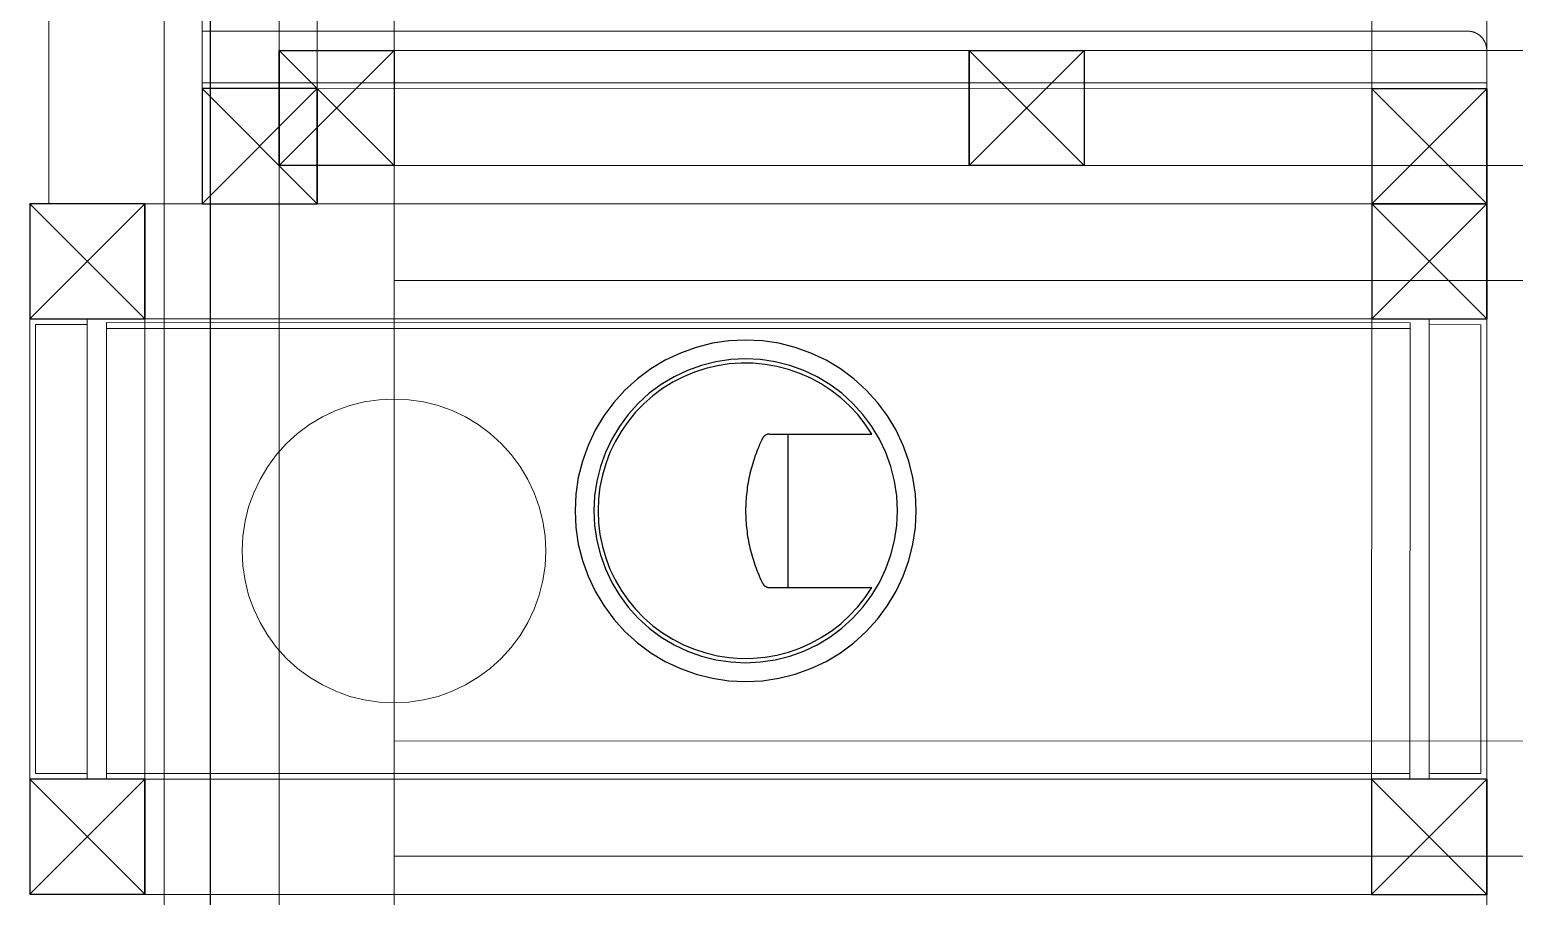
# Model space of a CAD drawing. Header units: millimetres. Extents: x -159872 to 386485, y -250577 to 158966.
# Drawn here: x 368146.2 to 368533.4, y 10407.9 to 10633.8 of the extents above; entities that cross this region are included whole.
import ezdxf

# ---------------------------------------------------------------- set-up
doc = ezdxf.new("R2010")
doc.units = ezdxf.units.MM
for name, color, linetype, lineweight in [('LDS-equipment-kitchen equipment', 3, 'Continuous', 13), ('Punch', 5, 'Continuous', 5), ('WS-Fabs', 252, 'Continuous', 13), ('WS-FRAME HIDDEN', 68, 'Continuous', 5), ('WS-GANTRYS', 252, 'Continuous', 13)]:
    doc.layers.add(name, color=color, linetype=linetype, lineweight=lineweight)

# ---------------------------------------------------------------- blocks, each defined once
blk = doc.blocks.new('30 X 30 HIDDEN SECTION_3')
at = {"layer": 'WS-FRAME HIDDEN', "color": 7, "lineweight": 25}
blk.add_polyline3d([(0, -30, 0), (-30, -30, 0), (-30, 0, 0), (0, 0, 0), (0, -30, 0)], dxfattribs=at)
at = {"layer": 'WS-FRAME HIDDEN', "color": 7, "lineweight": 25, "transparency": 33554687}
for points in [[(-30, 0, 0), (0, -30, 0)], [(-30, -30, 0), (0, 0, 0)], [(-30, -30, 0), (0, -30, 0)]]:
    blk.add_polyline3d(points, dxfattribs=at)
blk = doc.blocks.new('cable transits_2')
at = {"layer": 'Punch', "color": 7, "lineweight": 25}
blk.add_polyline3d([(39.6, 0, 0), (39.41, -3.88, 0), (38.84, -7.73, 0), (37.89, -11.5, 0), (36.59, -15.15, 0), (34.92, -18.67, 0), (32.93, -22, 0), (30.61, -25.12, 0), (28, -28, 0), (25.12, -30.61, 0), (22, -32.93, 0), (18.67, -34.92, 0), (15.15, -36.59, 0), (11.5, -37.89, 0), (7.73, -38.84, 0), (3.88, -39.41, 0), (0, -39.6, 0), (-3.88, -39.41, 0), (-7.73, -38.84, 0), (-11.5, -37.89, 0), (-15.15, -36.59, 0), (-18.67, -34.92, 0), (-22, -32.93, 0), (-25.12, -30.61, 0), (-28, -28, 0), (-30.61, -25.12, 0), (-32.93, -22, 0), (-34.92, -18.67, 0), (-36.59, -15.15, 0), (-37.89, -11.5, 0), (-38.84, -7.73, 0), (-39.41, -3.88, 0), (-39.6, 0, 0), (-39.41, 3.88, 0), (-38.84, 7.73, 0), (-37.89, 11.5, 0), (-36.59, 15.15, 0), (-34.92, 18.67, 0), (-32.93, 22, 0), (-30.61, 25.12, 0), (-28, 28, 0), (-25.12, 30.61, 0), (-22, 32.93, 0), (-18.67, 34.92, 0), (-15.15, 36.59, 0), (-11.5, 37.89, 0), (-7.73, 38.84, 0), (-3.88, 39.41, 0), (0, 39.6, 0), (3.88, 39.41, 0), (7.73, 38.84, 0), (11.5, 37.89, 0), (15.15, 36.59, 0), (18.67, 34.92, 0), (22, 32.93, 0), (25.12, 30.61, 0), (28, 28, 0), (30.61, 25.12, 0), (32.93, 22, 0), (34.92, 18.67, 0), (36.59, 15.15, 0), (37.89, 11.5, 0), (38.84, 7.73, 0), (39.41, 3.88, 0), (39.6, 0, 0)], dxfattribs=at)
at = {"layer": 'WS-GANTRYS', "color": 7, "lineweight": 25}
for points in [[(44.5, 0, 0), (44.29, -4.36, 0), (43.64, -8.68, 0), (42.58, -12.92, 0), (41.11, -17.03, 0), (39.25, -20.98, 0), (37, -24.72, 0), (34.4, -28.23, 0), (31.47, -31.47, 0), (28.23, -34.4, 0), (24.72, -37, 0), (20.98, -39.25, 0), (17.03, -41.11, 0), (12.92, -42.58, 0), (8.68, -43.64, 0), (4.36, -44.29, 0), (0, -44.5, 0), (-4.36, -44.29, 0), (-8.68, -43.64, 0), (-12.92, -42.58, 0), (-17.03, -41.11, 0), (-20.98, -39.25, 0), (-24.72, -37, 0), (-28.23, -34.4, 0), (-31.47, -31.47, 0), (-34.4, -28.23, 0), (-37, -24.72, 0), (-39.25, -20.98, 0), (-41.11, -17.03, 0), (-42.58, -12.92, 0), (-43.64, -8.68, 0), (-44.29, -4.36, 0), (-44.5, 0, 0), (-44.29, 4.36, 0), (-43.64, 8.68, 0), (-42.58, 12.92, 0), (-41.11, 17.03, 0), (-39.25, 20.98, 0), (-37, 24.72, 0), (-34.4, 28.23, 0), (-31.47, 31.47, 0), (-28.23, 34.4, 0), (-24.72, 37, 0), (-20.98, 39.25, 0), (-17.03, 41.11, 0), (-12.92, 42.58, 0), (-8.68, 43.64, 0), (-4.36, 44.29, 0), (0, 44.5, 0), (4.36, 44.29, 0), (8.68, 43.64, 0), (12.92, 42.58, 0), (17.03, 41.11, 0), (20.98, 39.25, 0), (24.72, 37, 0), (28.23, 34.4, 0), (31.47, 31.47, 0), (34.4, 28.23, 0), (37, 24.72, 0), (39.25, 20.98, 0), (41.11, 17.03, 0), (42.58, 12.92, 0), (43.64, 8.68, 0), (44.29, 4.36, 0), (44.5, 0, 0)], [(-20, -32.9, 0), (-22.6, -31.17, 0), (-25.05, -29.24, 0), (-27.34, -27.11, 0), (-29.44, -24.81, 0), (-31.36, -22.34, 0), (-33.06, -19.73, 0), (-34.55, -16.98, 0), (-35.81, -14.13, 0), (-36.84, -11.18, 0), (-37.63, -8.16, 0), (-38.16, -5.08, 0), (-38.45, -1.97, 0), (-38.48, 1.15, 0), (-38.26, 4.26, 0), (-37.79, 7.35, 0), (-37.07, 10.38, 0), (-36.11, 13.35, 0), (-34.91, 16.24, 0), (-33.48, 19.01, 0), (-31.83, 21.66, 0), (-29.97, 24.17, 0), (-27.91, 26.52, 0), (-25.67, 28.69, 0), (-23.26, 30.68, 0), (-20.7, 32.46, 0), (-18, 34.03, 0), (-15.19, 35.38, 0), (-12.27, 36.49, 0), (-9.28, 37.37, 0), (-6.22, 37.99, 0), (-3.12, 38.37, 0), (0, 38.5, 0), (3.12, 38.37, 0), (6.22, 37.99, 0), (9.28, 37.37, 0), (12.27, 36.49, 0), (15.19, 35.38, 0), (18, 34.03, 0), (20.7, 32.46, 0), (23.26, 30.68, 0), (25.67, 28.69, 0), (27.91, 26.52, 0), (29.97, 24.17, 0), (31.83, 21.66, 0), (33.48, 19.01, 0), (34.91, 16.24, 0), (36.11, 13.35, 0), (37.07, 10.38, 0), (37.79, 7.35, 0), (38.26, 4.26, 0), (38.48, 1.15, 0), (38.45, -1.97, 0), (38.16, -5.08, 0), (37.63, -8.16, 0), (36.84, -11.18, 0), (35.81, -14.13, 0), (34.55, -16.98, 0), (33.06, -19.73, 0), (31.36, -22.34, 0), (29.44, -24.81, 0), (27.34, -27.11, 0), (25.05, -29.24, 0), (22.6, -31.17, 0), (20, -32.9, 0)], [(-18.89, -4.43, 0), (-18.34, -4.16, 0), (-17.79, -3.9, 0), (-17.23, -3.65, 0), (-16.67, -3.4, 0), (-16.1, -3.17, 0), (-15.53, -2.94, 0), (-14.96, -2.72, 0), (-14.39, -2.51, 0), (-13.81, -2.31, 0), (-13.23, -2.11, 0), (-12.65, -1.93, 0), (-12.07, -1.75, 0), (-11.48, -1.58, 0), (-10.89, -1.42, 0), (-10.3, -1.27, 0), (-9.7, -1.12, 0), (-9.1, -0.99, 0), (-8.51, -0.86, 0), (-7.91, -0.74, 0), (-7.3, -0.63, 0), (-6.7, -0.53, 0), (-6.1, -0.44, 0), (-5.49, -0.36, 0), (-4.88, -0.28, 0), (-4.27, -0.22, 0), (-3.67, -0.16, 0), (-3.06, -0.11, 0), (-2.45, -0.07, 0), (-1.83, -0.04, 0), (-1.22, -0.02, 0), (-0.61, 0, 0), (0, 0, 0), (0.61, 0, 0), (1.22, -0.02, 0), (1.83, -0.04, 0), (2.45, -0.07, 0), (3.06, -0.11, 0), (3.67, -0.16, 0), (4.27, -0.22, 0), (4.88, -0.28, 0), (5.49, -0.36, 0), (6.1, -0.44, 0), (6.7, -0.53, 0), (7.3, -0.63, 0), (7.91, -0.74, 0), (8.51, -0.86, 0), (9.1, -0.99, 0), (9.7, -1.12, 0), (10.3, -1.27, 0), (10.89, -1.42, 0), (11.48, -1.58, 0), (12.07, -1.75, 0), (12.65, -1.93, 0), (13.23, -2.11, 0), (13.81, -2.31, 0), (14.39, -2.51, 0), (14.96, -2.72, 0), (15.53, -2.94, 0), (16.1, -3.17, 0), (16.67, -3.4, 0), (17.23, -3.65, 0), (17.79, -3.9, 0), (18.34, -4.16, 0), (18.89, -4.43, 0)], [(-20, -6.22, 0), (-20, -6.19, 0), (-20, -6.15, 0), (-20, -6.12, 0), (-20, -6.08, 0), (-19.99, -6.05, 0), (-19.99, -6.01, 0), (-19.99, -5.98, 0), (-19.98, -5.94, 0), (-19.98, -5.91, 0), (-19.97, -5.87, 0), (-19.96, -5.84, 0), (-19.96, -5.81, 0), (-19.95, -5.77, 0), (-19.94, -5.74, 0), (-19.93, -5.71, 0), (-19.92, -5.67, 0), (-19.91, -5.64, 0), (-19.9, -5.61, 0), (-19.89, -5.57, 0), (-19.88, -5.54, 0), (-19.87, -5.51, 0), (-19.86, -5.47, 0), (-19.84, -5.44, 0), (-19.83, -5.41, 0), (-19.81, -5.38, 0), (-19.8, -5.35, 0), (-19.78, -5.32, 0), (-19.77, -5.29, 0), (-19.75, -5.26, 0), (-19.74, -5.23, 0), (-19.72, -5.2, 0), (-19.7, -5.17, 0), (-19.68, -5.14, 0), (-19.66, -5.11, 0), (-19.64, -5.08, 0), (-19.62, -5.05, 0), (-19.6, -5.02, 0), (-19.58, -4.99, 0), (-19.56, -4.97, 0), (-19.54, -4.94, 0), (-19.52, -4.91, 0), (-19.49, -4.89, 0), (-19.47, -4.86, 0), (-19.45, -4.84, 0), (-19.42, -4.81, 0), (-19.4, -4.79, 0), (-19.37, -4.76, 0), (-19.35, -4.74, 0), (-19.32, -4.72, 0), (-19.29, -4.69, 0), (-19.27, -4.67, 0), (-19.24, -4.65, 0), (-19.21, -4.63, 0), (-19.18, -4.61, 0), (-19.16, -4.59, 0), (-19.13, -4.57, 0), (-19.1, -4.55, 0), (-19.07, -4.53, 0), (-19.04, -4.51, 0), (-19.01, -4.49, 0), (-18.98, -4.48, 0), (-18.95, -4.46, 0), (-18.92, -4.44, 0), (-18.89, -4.43, 0)], [(18.89, -4.43, 0), (18.92, -4.44, 0), (18.95, -4.46, 0), (18.98, -4.48, 0), (19.01, -4.49, 0), (19.04, -4.51, 0), (19.07, -4.53, 0), (19.1, -4.55, 0), (19.13, -4.57, 0), (19.16, -4.59, 0), (19.18, -4.61, 0), (19.21, -4.63, 0), (19.24, -4.65, 0), (19.27, -4.67, 0), (19.29, -4.69, 0), (19.32, -4.72, 0), (19.35, -4.74, 0), (19.37, -4.76, 0), (19.4, -4.79, 0), (19.42, -4.81, 0), (19.45, -4.84, 0), (19.47, -4.86, 0), (19.49, -4.89, 0), (19.52, -4.91, 0), (19.54, -4.94, 0), (19.56, -4.97, 0), (19.58, -4.99, 0), (19.6, -5.02, 0), (19.62, -5.05, 0), (19.64, -5.08, 0), (19.66, -5.11, 0), (19.68, -5.14, 0), (19.7, -5.17, 0), (19.72, -5.2, 0), (19.74, -5.23, 0), (19.75, -5.26, 0), (19.77, -5.29, 0), (19.78, -5.32, 0), (19.8, -5.35, 0), (19.81, -5.38, 0), (19.83, -5.41, 0), (19.84, -5.44, 0), (19.86, -5.47, 0), (19.87, -5.51, 0), (19.88, -5.54, 0), (19.89, -5.57, 0), (19.9, -5.61, 0), (19.91, -5.64, 0), (19.92, -5.67, 0), (19.93, -5.71, 0), (19.94, -5.74, 0), (19.95, -5.77, 0), (19.96, -5.81, 0), (19.96, -5.84, 0), (19.97, -5.87, 0), (19.98, -5.91, 0), (19.98, -5.94, 0), (19.99, -5.98, 0), (19.99, -6.01, 0), (19.99, -6.05, 0), (20, -6.08, 0), (20, -6.12, 0), (20, -6.15, 0), (20, -6.19, 0), (20, -6.22, 0)]]:
    blk.add_polyline3d(points, dxfattribs=at)
at = {"layer": 'WS-GANTRYS', "color": 7, "lineweight": 25, "transparency": 33554687}
for points in [[(-20, -6.22, 0), (-20, -32.9, 0)], [(20, -6.22, 0), (20, -32.9, 0)], [(-20, -11.02, 0), (20, -11.02, 0)]]:
    blk.add_polyline3d(points, dxfattribs=at)
blk = doc.blocks.new('Group-326')
at = {"layer": 'LDS-equipment-kitchen equipment', "color": 7, "linetype": 'Continuous', "lineweight": 5, "flags": 128}
for points in [[(307537.77, 50085.92), (307537.72, 44206.23), (307519.72, 44206.23), (307519.77, 50085.92), (307537.77, 50085.92)], [(307519.78, 47537.99), (307519.78, 46102.31), (307507.78, 46102.31), (307507.78, 47537.99), (307519.78, 47537.99)]]:
    blk.add_lwpolyline(points, close=True, dxfattribs=at)
at = {"layer": 'LDS-equipment-kitchen equipment', "color": 7, "lineweight": 5, "flags": 128}
for points in [[(307567.75, 47085.91), (307567.75, 47785.93), (307537.75, 47785.93), (307537.75, 47085.91), (307567.75, 47085.91)], [(307567.76, 47055.92), (307567.76, 47085.92), (308332.79, 47085.91), (308332.79, 47055.92), (307567.76, 47055.92)], [(307567.75, 47055.91), (307567.75, 46745.91), (307537.75, 46745.91), (307537.75, 47055.91), (307567.75, 47055.91)], [(307567.72, 47025.92), (307567.72, 47055.92), (308332.75, 47055.91), (308332.75, 47025.92), (307567.72, 47025.92)], [(307567.72, 46875.92), (307567.72, 46905.92), (308332.75, 46905.91), (308332.75, 46875.92), (307567.72, 46875.92)]]:
    blk.add_lwpolyline(points, close=True, dxfattribs=at)
at = {"layer": 'LDS-equipment-kitchen equipment', "color": 7, "extrusion": (0, 0, -1), "xscale": -1, "rotation": 90.0000000053318}
for p in [(-307567.75, 47055.91), (-307747.71, 47055.92)]:
    blk.add_blockref('30 X 30 HIDDEN SECTION_3', p, dxfattribs=at)
at = {"layer": 'LDS-equipment-kitchen equipment', "color": 7, "xscale": -1, "rotation": 89.9999999946682}
blk.add_blockref('cable transits_2', (307659.39, 46965.92), dxfattribs=at)
blk = doc.blocks.new('A$C7a11c87d')
at = {"layer": 'WS-Fabs', "color": 7, "lineweight": 5}
for points in [[(2631.62, 395.18, 0), (2511.62, 395.19, 0), (2511.62, 380.19, 0), (2631.62, 380.18, 0), (2631.62, 395.18, 0)], [(2691.61, 350.18, 0), (2706.61, 350.18, 0), (2706.59, 20.18, 0), (2706.59, 20.05, 0), (2706.59, 19.93, 0), (2706.58, 19.81, 0), (2706.57, 19.69, 0), (2706.56, 19.56, 0), (2706.54, 19.44, 0), (2706.52, 19.32, 0), (2706.5, 19.2, 0), (2706.47, 19.08, 0), (2706.44, 18.96, 0), (2706.41, 18.84, 0), (2706.38, 18.72, 0), (2706.34, 18.61, 0), (2706.3, 18.49, 0), (2706.26, 18.38, 0), (2706.21, 18.26, 0), (2706.17, 18.15, 0), (2706.11, 18.04, 0), (2706.06, 17.93, 0), (2706, 17.82, 0), (2705.94, 17.71, 0), (2705.88, 17.61, 0), (2705.82, 17.5, 0), (2705.75, 17.4, 0), (2705.68, 17.3, 0), (2705.61, 17.2, 0), (2705.54, 17.1, 0), (2705.46, 17, 0), (2705.38, 16.91, 0), (2705.3, 16.82, 0), (2705.22, 16.73, 0), (2705.13, 16.64, 0), (2705.04, 16.55, 0), (2704.95, 16.47, 0), (2704.86, 16.39, 0), (2704.77, 16.31, 0), (2704.67, 16.23, 0), (2704.57, 16.16, 0), (2704.47, 16.09, 0), (2704.37, 16.02, 0), (2704.27, 15.95, 0), (2704.16, 15.89, 0), (2704.06, 15.83, 0), (2703.95, 15.77, 0), (2703.84, 15.71, 0), (2703.73, 15.66, 0), (2703.62, 15.61, 0), (2703.51, 15.56, 0), (2703.39, 15.51, 0), (2703.28, 15.47, 0), (2703.16, 15.43, 0), (2703.05, 15.39, 0), (2702.93, 15.36, 0), (2702.81, 15.33, 0), (2702.69, 15.3, 0), (2702.57, 15.27, 0), (2702.45, 15.25, 0), (2702.33, 15.23, 0), (2702.21, 15.21, 0), (2702.08, 15.2, 0), (2701.96, 15.19, 0), (2701.84, 15.18, 0), (2701.72, 15.18, 0), (2701.59, 15.18, 0), (2691.59, 15.18, 0), (2691.61, 350.18, 0)], [(2691.61, 350.18, 0), (2693.11, 350.18, 0), (2693.09, 15.18, 0), (2691.59, 15.18, 0), (2691.61, 350.18, 0)], [(2631.59, 15.18, 0), (2511.59, 15.19, 0), (2511.6, 30.19, 0), (2631.6, 30.18, 0), (2631.59, 15.18, 0)]]:
    blk.add_polyline3d(points, dxfattribs=at)
at = {"layer": 'WS-Fabs', "color": 7, "linetype": 'Continuous', "lineweight": 5}
for points in [[(2631.62, 380.18, 0), (2631.62, 395.18, 0), (2511.62, 395.19, 0), (2511.62, 380.19, 0), (2513.12, 380.19, 0), (2513.12, 393.69, 0), (2630.12, 393.68, 0), (2630.12, 380.18, 0), (2631.62, 380.18, 0)], [(2511.62, 375.19, 0), (2630.62, 375.18, 0), (2630.6, 35.18, 0), (2511.6, 35.19, 0), (2511.62, 375.19, 0)], [(2511.62, 375.19, 0), (2513.12, 375.19, 0), (2513.1, 35.19, 0), (2511.6, 35.19, 0), (2511.62, 375.19, 0)], [(2630.62, 375.18, 0), (2629.12, 375.18, 0), (2629.1, 35.18, 0), (2630.6, 35.18, 0), (2630.62, 375.18, 0)], [(2610.71, 300.18, 0), (2610.52, 296.3, 0), (2609.95, 292.46, 0), (2609.01, 288.69, 0), (2607.7, 285.03, 0), (2606.04, 281.52, 0), (2604.04, 278.18, 0), (2601.72, 275.06, 0), (2599.11, 272.18, 0), (2596.23, 269.57, 0), (2593.11, 267.26, 0), (2589.78, 265.26, 0), (2586.27, 263.6, 0), (2582.61, 262.29, 0), (2578.84, 261.34, 0), (2574.99, 260.77, 0), (2571.11, 260.58, 0), (2567.23, 260.77, 0), (2563.39, 261.34, 0), (2559.62, 262.29, 0), (2555.96, 263.6, 0), (2552.44, 265.26, 0), (2549.11, 267.26, 0), (2545.99, 269.57, 0), (2543.11, 272.18, 0), (2540.5, 275.06, 0), (2538.18, 278.18, 0), (2536.19, 281.52, 0), (2534.53, 285.03, 0), (2533.22, 288.69, 0), (2532.27, 292.46, 0), (2531.7, 296.3, 0), (2531.51, 300.18, 0), (2531.7, 304.07, 0), (2532.27, 307.91, 0), (2533.22, 311.68, 0), (2534.53, 315.34, 0), (2536.19, 318.85, 0), (2538.18, 322.18, 0), (2540.5, 325.31, 0), (2543.11, 328.19, 0), (2545.99, 330.8, 0), (2549.11, 333.11, 0), (2552.44, 335.11, 0), (2555.96, 336.77, 0), (2559.62, 338.08, 0), (2563.39, 339.02, 0), (2567.23, 339.59, 0), (2571.11, 339.78, 0), (2574.99, 339.59, 0), (2578.84, 339.02, 0), (2582.61, 338.08, 0), (2586.27, 336.77, 0), (2589.78, 335.11, 0), (2593.11, 333.11, 0), (2596.23, 330.8, 0), (2599.11, 328.19, 0), (2601.72, 325.31, 0), (2604.04, 322.18, 0), (2606.04, 318.85, 0), (2607.7, 315.34, 0), (2609.01, 311.68, 0), (2609.95, 307.91, 0), (2610.52, 304.07, 0), (2610.71, 300.18, 0)], [(2631.6, 30.18, 0), (2631.59, 15.18, 0), (2511.59, 15.19, 0), (2511.6, 30.19, 0), (2513.1, 30.19, 0), (2513.09, 16.69, 0), (2630.09, 16.68, 0), (2630.1, 30.18, 0), (2631.6, 30.18, 0)]]:
    blk.add_polyline3d(points, dxfattribs=at)
at = {"layer": 'WS-Fabs', "color": 7, "lineweight": 5, "transparency": 33554687}
blk.add_polyline3d([(2511.61, 365.19, 0), (2511.6, 165.19, 0)], dxfattribs=at)
at = {"layer": 'WS-Fabs', "color": 7, "linetype": 'Continuous', "lineweight": 5, "transparency": 33554687}
for points in [[(2661.59, 15.18, 0), (5701.5, 15.49, 0)], [(2475.59, 15.19, 0), (2666.59, 15.18, 0)]]:
    blk.add_polyline3d(points, dxfattribs=at)
at = {"layer": 'WS-FRAME HIDDEN', "color": 7, "lineweight": 5}
for points in [[(5691.61, 350.02, 0), (2661.61, 350.18, 0), (2661.62, 390.17, 0), (5691.62, 389.99, 0), (5691.61, 350.02, 0)], [(2631.62, 380.18, 0), (2511.62, 380.19, 0), (2511.61, 365.19, 0), (2631.61, 365.18, 0), (2631.62, 380.18, 0)], [(2481.6, 45.19, 0), (2511.6, 45.19, 0), (2511.61, 365.19, 0), (2481.61, 365.19, 0), (2481.6, 45.19, 0)], [(2631.6, 45.18, 0), (2661.6, 45.18, 0), (2661.61, 365.18, 0), (2631.61, 365.18, 0), (2631.6, 45.18, 0)], [(2691.61, 350.18, 0), (3411.61, 350.13, 0), (3411.61, 320.13, 0), (2691.61, 320.18, 0), (2691.61, 350.18, 0)], [(2691.61, 320.18, 0), (2661.61, 320.18, 0), (2661.6, 45.18, 0), (2691.6, 45.18, 0), (2691.61, 320.18, 0)], [(2631.6, 30.18, 0), (2511.6, 30.19, 0), (2511.6, 45.19, 0), (2631.6, 45.18, 0), (2631.6, 30.18, 0)], [(2691.59, 15.18, 0), (3411.59, 15.13, 0), (3411.6, 45.13, 0), (2691.6, 45.18, 0), (2691.59, 15.18, 0)]]:
    blk.add_polyline3d(points, dxfattribs=at)
at = {"layer": 'WS-FRAME HIDDEN', "color": 7, "extrusion": (0, 0, -1), "rotation": 0.003365612959873085}
for p in [(-2481.62, 395.19), (-2631.62, 395.18), (-2661.61, 350.18), (-2481.6, 45.19), (-2631.6, 45.18), (-2661.6, 45.18)]:
    blk.add_blockref('30 X 30 HIDDEN SECTION_3', p, dxfattribs=at)
blk = doc.blocks.new('Group-338')
at = {"layer": 'LDS-equipment-kitchen equipment'}
blk.add_blockref('Group-326', (0, 0), dxfattribs=at)
at = {"layer": 'LDS-equipment-kitchen equipment', "rotation": 89.9999999946682}
blk.add_blockref('A$C7a11c87d', (307867.85, 44384.33), dxfattribs=at)

msp = doc.modelspace()

# ---------------------------------------------------------------- block references
at = {"layer": 'LDS-equipment-kitchen equipment', "color": 7}
msp.add_blockref('Group-338', (60673.51323, -36457.51522), dxfattribs=at)

doc.saveas('drawing.dxf')
